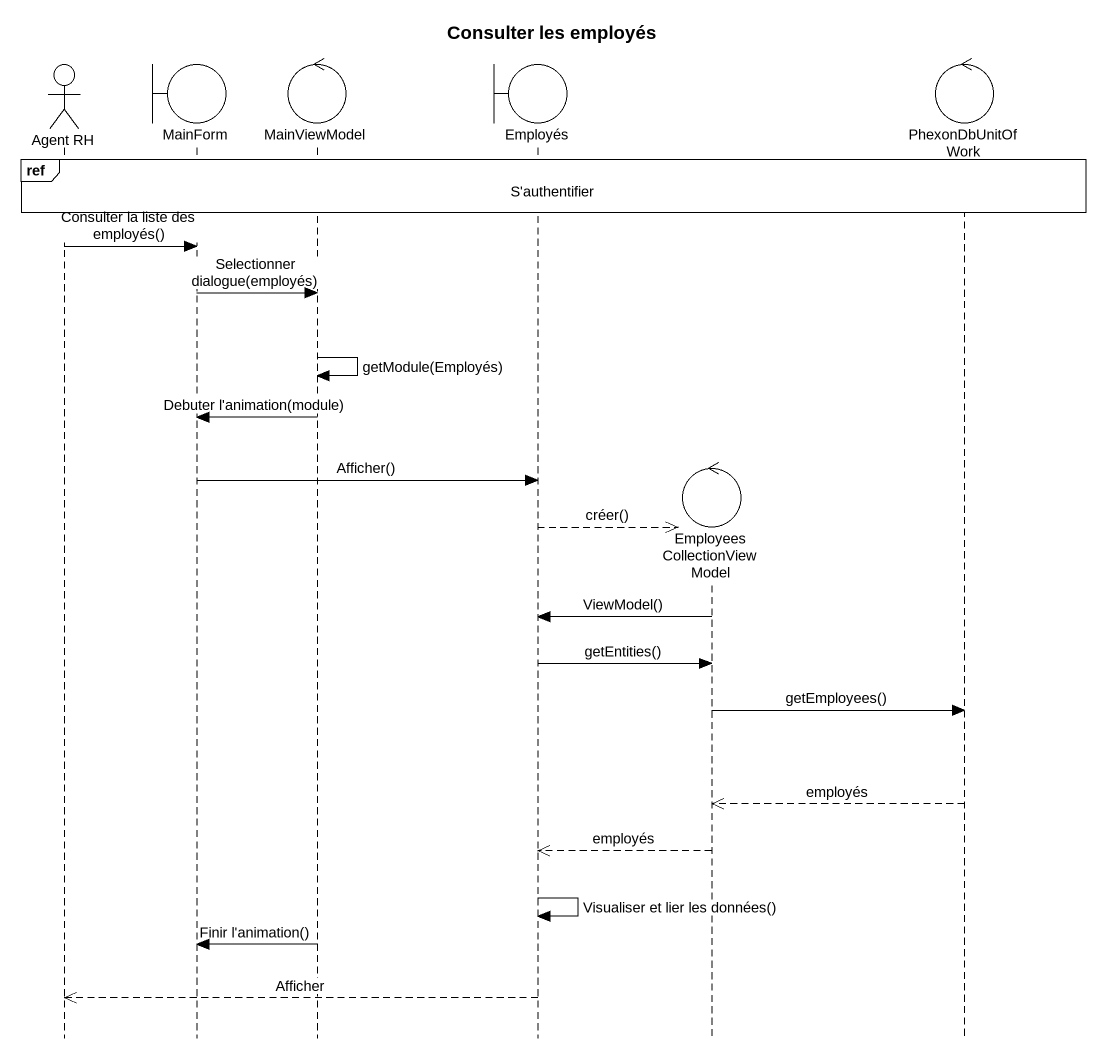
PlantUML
@startuml
title Consulter les employés
hide footbox
actor "Agent RH" as Agent_RH
boundary MainForm
control MainViewModel
boundary Employés
control EmployeesCollectionViewModel
control PhexonDbUnitOfWork

ref over Agent_RH, MainForm, MainViewModel, Employés, EmployeesCollectionViewModel, PhexonDbUnitOfWork : S'authentifier
Agent_RH -> MainForm : Consulter la liste des employés()
MainForm -> MainViewModel : Selectionner dialogue(employés)
MainViewModel -> MainViewModel : getModule(Employés)
MainViewModel -> MainForm : Debuter l'animation(module)
MainForm -> Employés : Afficher()
Employés -->> EmployeesCollectionViewModel ** : créer()
EmployeesCollectionViewModel -> Employés : ViewModel()
Employés -> EmployeesCollectionViewModel : getEntities()
EmployeesCollectionViewModel -> PhexonDbUnitOfWork : getEmployees()
PhexonDbUnitOfWork -->> EmployeesCollectionViewModel : employés
EmployeesCollectionViewModel -->> Employés : employés
Employés -> Employés : Visualiser et lier les données()
MainViewModel -> MainForm : Finir l'animation()
Employés -->> Agent_RH : Afficher
@enduml
